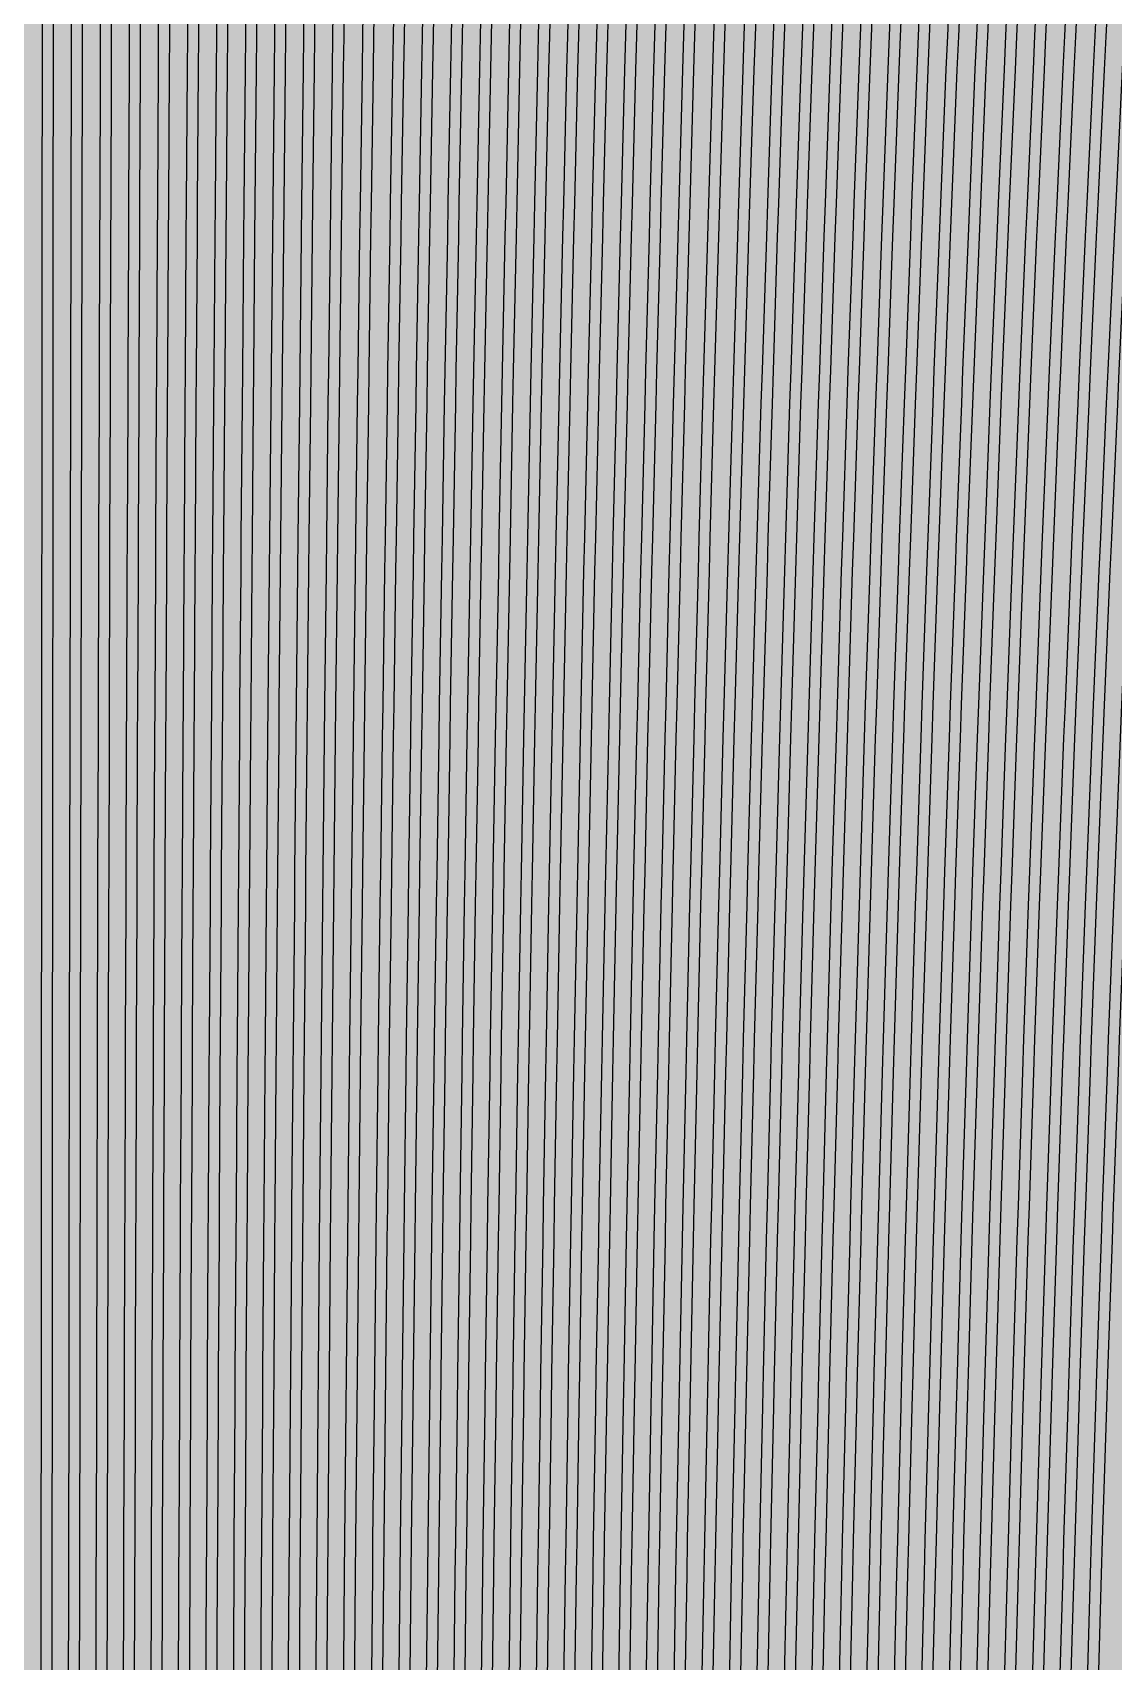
# Model space of a CAD drawing. Header units: metres. Extents: x -7220 to 10980, y -29667 to 1833.
# Drawn here: x 1880.4 to 2082.4, y -17289.4 to -16985 of the extents above; entities that cross this region are included whole.
import ezdxf

# ---------------------------------------------------------------- set-up
doc = ezdxf.new("R2010")
doc.units = ezdxf.units.M
doc.layers.add('Metal1', color=4, linetype='CONTINUOUS')
doc.layers.add('Polyimide', color=7, linetype='CONTINUOUS')

msp = doc.modelspace()

# ---------------------------------------------------------------- hatches: boundary and pattern name
at = {"layer": 'Polyimide'}
msp.add_hatch(color=7, dxfattribs=at).paths.add_polyline_path([(4099.45, -13861.55), (4142.64, -14152.77), (4214.18, -14438.35), (4313.36, -14715.55), (4439.24, -14981.69), (4590.59, -15234.21), (4765.97, -15470.68), (4963.68, -15688.82), (5181.82, -15886.53), (5418.29, -16061.91), (5670.81, -16213.26), (5936.95, -16339.14), (6214.15, -16438.32), (6499.73, -16509.85), (6790.95, -16553.05), (7085, -16567.5), (9980.38, -16567.5), (10058.79, -16571.35), (10136.45, -16582.87), (10212.6, -16601.95), (10286.52, -16628.4), (10357.49, -16661.96), (10424.83, -16702.32), (10487.89, -16749.09), (10546.06, -16801.81), (10598.78, -16859.98), (10645.55, -16923.04), (10685.91, -16990.38), (10719.48, -17061.35), (10745.93, -17135.27), (10765, -17211.43), (10776.52, -17289.08), (10780.38, -17367.5), (10780.38, -21957.3), (10741.61, -22012.91), (10705.97, -22070.59), (10673.58, -22130.14), (10644.53, -22191.39), (10618.92, -22254.16), (10596.82, -22318.25), (10578.3, -22383.46), (10563.41, -22449.6), (10552.21, -22516.46), (10544.72, -22583.84), (10540.97, -22651.53), (10540.97, -22719.32), (10544.72, -22787.01), (10552.21, -22854.38), (10563.41, -22921.24), (10578.3, -22987.38), (10596.82, -23052.6), (10618.92, -23116.68), (10644.53, -23179.45), (10673.58, -23240.71), (10705.97, -23300.26), (10741.61, -23357.93), (10780.38, -23413.54), (10780.38, -28667.5), (10776.52, -28745.91), (10765, -28823.57), (10745.93, -28899.73), (10719.48, -28973.65), (10685.91, -29044.62), (10645.55, -29111.96), (10598.78, -29175.01), (10546.06, -29233.19), (10487.89, -29285.91), (10424.83, -29332.68), (10357.49, -29373.04), (10286.52, -29406.6), (10212.6, -29433.05), (10136.45, -29452.13), (10058.79, -29463.65), (9980.38, -29467.5), (-6219.63, -29467.5), (-6298.04, -29463.65), (-6375.7, -29452.13), (-6451.85, -29433.05), (-6525.77, -29406.6), (-6596.74, -29373.04), (-6664.08, -29332.68), (-6727.14, -29285.91), (-6785.31, -29233.19), (-6838.03, -29175.01), (-6884.8, -29111.96), (-6925.16, -29044.62), (-6958.73, -28973.65), (-6985.18, -28899.73), (-7004.25, -28823.57), (-7015.77, -28745.91), (-7019.63, -28667.5), (-7019.63, -23426.32), (-6979.36, -23370.07), (-6942.33, -23311.63), (-6908.66, -23251.2), (-6878.45, -23188.96), (-6851.81, -23125.12), (-6828.81, -23059.88), (-6809.53, -22993.44), (-6794.04, -22926.02), (-6782.37, -22857.83), (-6774.57, -22789.09), (-6770.67, -22720.02), (-6770.67, -22650.84), (-6774.57, -22581.77), (-6782.37, -22513.03), (-6794.04, -22444.84), (-6809.53, -22377.42), (-6828.81, -22310.98), (-6851.81, -22245.74), (-6878.45, -22181.89), (-6908.66, -22119.66), (-6942.33, -22059.22), (-6979.36, -22000.79), (-7019.63, -21944.54), (-7019.63, -17367.5), (-7015.77, -17289.08), (-7004.25, -17211.43), (-6985.18, -17135.27), (-6958.73, -17061.35), (-6925.16, -16990.38), (-6884.8, -16923.04), (-6838.03, -16859.98), (-6785.31, -16801.81), (-6727.14, -16749.09), (-6664.08, -16702.32), (-6596.74, -16661.96), (-6525.77, -16628.4), (-6451.85, -16601.95), (-6375.7, -16582.87), (-6298.04, -16571.35), (-6219.63, -16567.5), (-3314, -16567.5), (-3019.95, -16553.05), (-2728.73, -16509.85), (-2443.15, -16438.32), (-2165.95, -16339.14), (-1899.81, -16213.26), (-1647.29, -16061.91), (-1410.82, -15886.53), (-1192.68, -15688.82), (-994.97, -15470.68), (-819.59, -15234.21), (-668.24, -14981.69), (-542.36, -14715.55), (-443.18, -14438.35), (-371.64, -14152.77), (-328.45, -13861.55), (-314, -13567.5), (-314, -13373.48), (-317.45, -13328.11), (-327.72, -13283.78), (-344.58, -13241.52), (-367.63, -13202.3), (-396.35, -13167.01), (-430.08, -13136.47), (-468.03, -13111.38), (-509.35, -13092.32), (-509.35, -13092.32), (-578.18, -13061.27), (-642.2, -13021.24), (-700.26, -12972.96), (-751.3, -12917.31), (-794.39, -12855.3), (-828.74, -12788.06), (-853.73, -12716.8), (-868.91, -12642.84), (-874, -12567.5), (-868.91, -12492.16), (-853.73, -12418.19), (-828.74, -12346.94), (-794.39, -12279.7), (-751.3, -12217.69), (-700.26, -12162.04), (-642.2, -12113.76), (-578.18, -12073.73), (-509.35, -12042.68), (-509.35, -12042.68), (-468.03, -12023.62), (-430.08, -11998.53), (-396.35, -11967.99), (-367.63, -11932.7), (-344.58, -11893.47), (-327.72, -11851.21), (-317.45, -11806.89), (-314, -11761.52), (-314, -11074.31), (-317.45, -11028.94), (-327.72, -10984.62), (-344.58, -10942.36), (-367.63, -10903.13), (-396.35, -10867.84), (-430.08, -10837.3), (-468.03, -10812.21), (-509.35, -10793.16), (-509.35, -10793.16), (-578.18, -10762.1), (-642.2, -10722.07), (-700.26, -10673.8), (-751.3, -10618.15), (-794.39, -10556.13), (-828.74, -10488.89), (-853.73, -10417.64), (-868.91, -10343.67), (-874, -10268.33), (-868.91, -10192.99), (-853.73, -10119.03), (-828.74, -10047.77), (-794.39, -9980.53), (-751.3, -9918.52), (-700.26, -9862.87), (-642.2, -9814.59), (-578.18, -9774.56), (-509.35, -9743.51), (-509.35, -9743.51), (-468.03, -9724.45), (-430.08, -9699.36), (-396.35, -9668.82), (-367.63, -9633.53), (-344.58, -9594.31), (-327.72, -9552.05), (-317.45, -9507.72), (-314, -9462.35), (-314, -8775.14), (-317.45, -8729.78), (-327.72, -8685.45), (-344.58, -8643.19), (-367.63, -8603.96), (-396.35, -8568.68), (-430.08, -8538.14), (-468.03, -8513.05), (-509.35, -8493.99), (-509.35, -8493.99), (-578.18, -8462.94), (-642.2, -8422.91), (-700.26, -8374.63), (-751.3, -8318.98), (-794.39, -8256.97), (-828.74, -8189.73), (-853.73, -8118.47), (-868.91, -8044.5), (-874, -7969.17), (-868.91, -7893.83), (-853.73, -7819.86), (-828.74, -7748.61), (-794.39, -7681.36), (-751.3, -7619.35), (-700.26, -7563.7), (-642.2, -7515.42), (-578.18, -7475.4), (-509.35, -7444.34), (-509.35, -7444.34), (-468.03, -7425.28), (-430.08, -7400.2), (-396.35, -7369.66), (-367.63, -7334.37), (-344.58, -7295.14), (-327.72, -7252.88), (-317.45, -7208.56), (-314, -7163.19), (-314, -6475.98), (-317.45, -6430.61), (-327.72, -6386.29), (-344.58, -6344.02), (-367.63, -6304.8), (-396.35, -6269.51), (-430.08, -6238.97), (-468.03, -6213.88), (-509.35, -6194.82), (-509.35, -6194.82), (-578.18, -6163.77), (-642.2, -6123.74), (-700.26, -6075.46), (-751.3, -6019.81), (-794.39, -5957.8), (-828.74, -5890.56), (-853.73, -5819.31), (-868.91, -5745.34), (-874, -5670), (-868.91, -5594.66), (-853.73, -5520.69), (-828.74, -5449.44), (-794.39, -5382.2), (-751.3, -5320.19), (-700.26, -5264.54), (-642.2, -5216.26), (-578.18, -5176.23), (-509.35, -5145.18), (-509.35, -5145.18), (-468.03, -5126.12), (-430.08, -5101.03), (-396.35, -5070.49), (-367.63, -5035.2), (-344.58, -4995.98), (-327.72, -4953.71), (-317.45, -4909.39), (-314, -4864.02), (-314, 380), (-314, 1532.5), (-269, 1532.5), (-268.78, 1525.63), (-268.1, 1518.79), (-266.98, 1512.02), (-265.42, 1505.32), (-263.43, 1498.75), (-261.01, 1492.32), (-258.17, 1486.06), (-254.93, 1480), (-251.3, 1474.17), (-247.3, 1468.58), (-242.94, 1463.27), (-238.25, 1458.25), (-233.23, 1453.56), (-227.92, 1449.2), (-222.33, 1445.2), (-216.5, 1441.57), (-210.44, 1438.33), (-204.18, 1435.49), (-197.75, 1433.07), (-191.18, 1431.08), (-184.48, 1429.52), (-177.71, 1428.4), (-170.87, 1427.72), (-164, 1427.5), (-157.13, 1427.72), (-150.29, 1428.4), (-143.52, 1429.52), (-136.82, 1431.08), (-130.25, 1433.07), (-123.82, 1435.49), (-117.56, 1438.33), (-111.5, 1441.57), (-105.67, 1445.2), (-100.08, 1449.2), (-94.77, 1453.56), (-89.75, 1458.25), (-85.06, 1463.27), (-80.7, 1468.58), (-76.7, 1474.17), (-73.07, 1480), (-69.83, 1486.06), (-66.99, 1492.32), (-64.57, 1498.75), (-62.58, 1505.32), (-61.02, 1512.02), (-59.9, 1518.79), (-59.22, 1525.63), (-59, 1532.5), (1786, 1532.5), (3835, 1532.5), (3835.21, 1539.04), (3835.86, 1545.55), (3836.92, 1552.01), (3838.41, 1558.38), (3840.31, 1564.64), (3842.61, 1570.77), (3845.31, 1576.73), (3848.4, 1582.5), (3851.85, 1588.06), (3855.66, 1593.38), (3859.82, 1598.43), (3864.29, 1603.21), (3869.07, 1607.68), (3874.12, 1611.84), (3879.44, 1615.65), (3885, 1619.1), (3890.77, 1622.19), (3896.73, 1624.89), (3902.86, 1627.19), (3909.12, 1629.09), (3915.49, 1630.58), (3921.95, 1631.64), (3928.46, 1632.29), (3935, 1632.5), (3941.54, 1632.29), (3948.05, 1631.64), (3954.51, 1630.58), (3960.88, 1629.09), (3967.14, 1627.19), (3973.27, 1624.89), (3979.23, 1622.19), (3985, 1619.1), (3990.56, 1615.65), (3995.88, 1611.84), (4000.93, 1607.68), (4005.71, 1603.21), (4010.18, 1598.43), (4014.34, 1593.38), (4018.15, 1588.06), (4021.6, 1582.5), (4024.69, 1576.73), (4027.39, 1570.77), (4029.69, 1564.64), (4031.59, 1558.38), (4033.08, 1552.01), (4034.14, 1545.55), (4034.79, 1539.04), (4035, 1532.5), (4085, 1532.5), (4085, 380), (4085, 330), (4085, -4864.02), (4088.45, -4909.39), (4098.72, -4953.71), (4115.58, -4995.98), (4138.63, -5035.2), (4167.35, -5070.49), (4201.08, -5101.03), (4239.03, -5126.12), (4280.35, -5145.18), (4280.35, -5145.18), (4349.18, -5176.23), (4413.2, -5216.26), (4471.26, -5264.54), (4522.3, -5320.19), (4565.39, -5382.2), (4599.74, -5449.44), (4624.73, -5520.69), (4639.91, -5594.66), (4645, -5670), (4639.91, -5745.34), (4624.73, -5819.31), (4599.74, -5890.56), (4565.39, -5957.8), (4522.3, -6019.81), (4471.26, -6075.46), (4413.2, -6123.74), (4349.18, -6163.77), (4280.35, -6194.82), (4239.03, -6213.88), (4201.08, -6238.97), (4167.35, -6269.51), (4138.63, -6304.8), (4115.58, -6344.02), (4098.72, -6386.29), (4088.45, -6430.61), (4085, -6475.98), (4085, -13567.5), (4099.45, -13861.55)])

# ---------------------------------------------------------------- linework, layer by layer
at = {"layer": 'Metal1'}
for points in [[(1881.98, -17298.05), (1882, -17273.06), (1882, -17266.81), (1882.02, -17241.82), (1882.02, -17235.57), (1882.04, -17210.58), (1882.04, -17204.33), (1882.06, -17179.34), (1882.06, -17173.09), (1882.08, -17148.09), (1882.09, -17141.85), (1882.1, -17116.85), (1882.11, -17110.6), (1882.13, -17085.61), (1882.14, -17079.36), (1882.16, -17054.37), (1882.16, -17048.12), (1882.19, -17023.13), (1882.19, -17016.88), (1882.22, -16991.89), (1882.22, -16985.64), (1882.25, -16960.65)], [(1884.25, -16960.65), (1884.22, -16985.64), (1884.22, -16991.89), (1884.19, -17016.88), (1884.19, -17023.13), (1884.16, -17048.12), (1884.16, -17054.37), (1884.14, -17079.37), (1884.13, -17085.61), (1884.11, -17110.61), (1884.1, -17116.85), (1884.09, -17141.85), (1884.08, -17148.1), (1884.06, -17173.09), (1884.06, -17179.34), (1884.04, -17204.33), (1884.04, -17210.58), (1884.02, -17235.57), (1884.02, -17241.82), (1884, -17266.81), (1884, -17273.06), (1883.98, -17298.05)], [(1887.11, -17298.05), (1887.15, -17273.06), (1887.15, -17266.81), (1887.19, -17241.82), (1887.2, -17235.57), (1887.23, -17210.58), (1887.24, -17204.33), (1887.28, -17179.33), (1887.29, -17173.09), (1887.33, -17148.09), (1887.34, -17141.84), (1887.39, -17116.85), (1887.4, -17110.6), (1887.45, -17085.61), (1887.46, -17079.36), (1887.51, -17054.37), (1887.52, -17048.12), (1887.57, -17023.13), (1887.59, -17016.88), (1887.64, -16991.89), (1887.65, -16985.64), (1887.71, -16960.65)], [(1889.71, -16960.65), (1889.65, -16985.64), (1889.64, -16991.89), (1889.59, -17016.89), (1889.57, -17023.13), (1889.52, -17048.13), (1889.51, -17054.37), (1889.46, -17079.37), (1889.45, -17085.61), (1889.4, -17110.61), (1889.39, -17116.86), (1889.34, -17141.85), (1889.33, -17148.1), (1889.29, -17173.09), (1889.28, -17179.34), (1889.24, -17204.33), (1889.23, -17210.58), (1889.2, -17235.57), (1889.19, -17241.82), (1889.15, -17266.81), (1889.15, -17273.06), (1889.11, -17298.05)], [(1892.25, -17298.05), (1892.29, -17273.06), (1892.31, -17266.81), (1892.36, -17241.82), (1892.37, -17235.57), (1892.43, -17210.57), (1892.45, -17204.33), (1892.51, -17179.33), (1892.52, -17173.08), (1892.59, -17148.09), (1892.6, -17141.84), (1892.67, -17116.85), (1892.69, -17110.6), (1892.76, -17085.61), (1892.78, -17079.36), (1892.86, -17054.37), (1892.88, -17048.12), (1892.96, -17023.13), (1892.98, -17016.88), (1893.06, -16991.89), (1893.08, -16985.64), (1893.17, -16960.65)], [(1895.17, -16960.65), (1895.08, -16985.65), (1895.06, -16991.89), (1894.98, -17016.89), (1894.96, -17023.13), (1894.88, -17048.13), (1894.86, -17054.38), (1894.78, -17079.37), (1894.76, -17085.62), (1894.69, -17110.61), (1894.67, -17116.86), (1894.6, -17141.85), (1894.59, -17148.1), (1894.52, -17173.09), (1894.51, -17179.34), (1894.45, -17204.33), (1894.43, -17210.58), (1894.37, -17235.57), (1894.36, -17241.82), (1894.31, -17266.81), (1894.29, -17273.06), (1894.25, -17298.05)], [(1897.38, -17298.05), (1897.44, -17273.06), (1897.46, -17266.81), (1897.53, -17241.81), (1897.55, -17235.57), (1897.63, -17210.57), (1897.65, -17204.33), (1897.73, -17179.33), (1897.75, -17173.08), (1897.84, -17148.09), (1897.86, -17141.84), (1897.95, -17116.85), (1897.98, -17110.6), (1898.08, -17085.61), (1898.1, -17079.36), (1898.21, -17054.37), (1898.23, -17048.12), (1898.34, -17023.13), (1898.37, -17016.88), (1898.48, -16991.89), (1898.51, -16985.64), (1898.63, -16960.64)], [(1900.63, -16960.65), (1900.51, -16985.65), (1900.48, -16991.89), (1900.37, -17016.89), (1900.34, -17023.14), (1900.23, -17048.13), (1900.21, -17054.38), (1900.1, -17079.37), (1900.08, -17085.62), (1899.98, -17110.61), (1899.95, -17116.86), (1899.86, -17141.85), (1899.84, -17148.1), (1899.75, -17173.09), (1899.73, -17179.34), (1899.65, -17204.33), (1899.63, -17210.58), (1899.55, -17235.57), (1899.53, -17241.82), (1899.46, -17266.81), (1899.44, -17273.06), (1899.38, -17298.05)], [(1902.51, -17298.05), (1902.59, -17273.06), (1902.62, -17266.81), (1902.71, -17241.81), (1902.73, -17235.57), (1902.83, -17210.57), (1902.85, -17204.32), (1902.95, -17179.33), (1902.98, -17173.08), (1903.09, -17148.09), (1903.12, -17141.84), (1903.24, -17116.85), (1903.27, -17110.6), (1903.39, -17085.61), (1903.42, -17079.36), (1903.55, -17054.37), (1903.59, -17048.12), (1903.73, -17023.13), (1903.76, -17016.88), (1903.91, -16991.88), (1903.94, -16985.64), (1904.1, -16960.64)], [(1906.1, -16960.66), (1905.94, -16985.65), (1905.91, -16991.9), (1905.76, -17016.89), (1905.73, -17023.14), (1905.59, -17048.13), (1905.55, -17054.38), (1905.42, -17079.37), (1905.39, -17085.62), (1905.27, -17110.61), (1905.24, -17116.86), (1905.12, -17141.85), (1905.09, -17148.1), (1904.98, -17173.09), (1904.95, -17179.34), (1904.85, -17204.33), (1904.83, -17210.58), (1904.73, -17235.57), (1904.71, -17241.82), (1904.62, -17266.81), (1904.59, -17273.06), (1904.51, -17298.05)], [(1907.64, -17298.05), (1907.74, -17273.05), (1907.77, -17266.81), (1907.88, -17241.81), (1907.91, -17235.56), (1908.02, -17210.57), (1908.05, -17204.32), (1908.18, -17179.33), (1908.21, -17173.08), (1908.34, -17148.09), (1908.38, -17141.84), (1908.52, -17116.85), (1908.56, -17110.6), (1908.71, -17085.61), (1908.75, -17079.36), (1908.9, -17054.37), (1908.94, -17048.12), (1909.11, -17023.12), (1909.15, -17016.88), (1909.33, -16991.88), (1909.37, -16985.63), (1909.56, -16960.64)], [(1911.56, -16960.66), (1911.37, -16985.65), (1911.33, -16991.9), (1911.15, -17016.89), (1911.11, -17023.14), (1910.94, -17048.13), (1910.9, -17054.38), (1910.75, -17079.37), (1910.71, -17085.62), (1910.56, -17110.61), (1910.52, -17116.86), (1910.38, -17141.85), (1910.34, -17148.1), (1910.21, -17173.09), (1910.18, -17179.34), (1910.05, -17204.33), (1910.02, -17210.58), (1909.91, -17235.57), (1909.88, -17241.82), (1909.77, -17266.81), (1909.74, -17273.06), (1909.64, -17298.06)], [(1912.77, -17298.05), (1912.89, -17273.05), (1912.92, -17266.81), (1913.05, -17241.81), (1913.08, -17235.56), (1913.22, -17210.57), (1913.26, -17204.32), (1913.4, -17179.33), (1913.44, -17173.08), (1913.6, -17148.09), (1913.64, -17141.84), (1913.8, -17116.85), (1913.85, -17110.6), (1914.02, -17085.61), (1914.07, -17079.36), (1914.25, -17054.36), (1914.3, -17048.12), (1914.5, -17023.12), (1914.55, -17016.87), (1914.75, -16991.88), (1914.8, -16985.63), (1915.02, -16960.64)], [(1917.02, -16960.66), (1916.8, -16985.65), (1916.75, -16991.9), (1916.55, -17016.89), (1916.5, -17023.14), (1916.3, -17048.13), (1916.25, -17054.38), (1916.07, -17079.37), (1916.02, -17085.62), (1915.85, -17110.61), (1915.8, -17116.86), (1915.64, -17141.85), (1915.6, -17148.1), (1915.44, -17173.09), (1915.4, -17179.34), (1915.26, -17204.33), (1915.22, -17210.58), (1915.08, -17235.57), (1915.05, -17241.82), (1914.92, -17266.82), (1914.89, -17273.06), (1914.77, -17298.06)], [(1917.91, -17298.05), (1918.04, -17273.05), (1918.08, -17266.8), (1918.22, -17241.81), (1918.26, -17235.56), (1918.42, -17210.57), (1918.46, -17204.32), (1918.63, -17179.33), (1918.67, -17173.08), (1918.85, -17148.09), (1918.9, -17141.84), (1919.09, -17116.85), (1919.14, -17110.6), (1919.34, -17085.6), (1919.39, -17079.36), (1919.6, -17054.36), (1919.66, -17048.12), (1919.88, -17023.12), (1919.94, -17016.87), (1920.17, -16991.88), (1920.23, -16985.63), (1920.48, -16960.64)], [(1922.48, -16960.66), (1922.23, -16985.65), (1922.17, -16991.9), (1921.94, -17016.89), (1921.88, -17023.14), (1921.66, -17048.13), (1921.6, -17054.38), (1921.39, -17079.37), (1921.34, -17085.62), (1921.14, -17110.61), (1921.09, -17116.86), (1920.9, -17141.85), (1920.85, -17148.1), (1920.67, -17173.09), (1920.63, -17179.34), (1920.46, -17204.34), (1920.42, -17210.58), (1920.26, -17235.58), (1920.22, -17241.82), (1920.08, -17266.82), (1920.04, -17273.06), (1919.91, -17298.06)], [(1923.04, -17298.05), (1923.19, -17273.05), (1923.23, -17266.8), (1923.4, -17241.81), (1923.44, -17235.56), (1923.62, -17210.57), (1923.66, -17204.32), (1923.85, -17179.33), (1923.9, -17173.08), (1924.1, -17148.09), (1924.15, -17141.84), (1924.37, -17116.85), (1924.42, -17110.6), (1924.65, -17085.6), (1924.71, -17079.36), (1924.95, -17054.36), (1925.01, -17048.11), (1925.27, -17023.12), (1925.33, -17016.87), (1925.6, -16991.88), (1925.66, -16985.63), (1925.94, -16960.64)], [(1927.94, -16960.66), (1927.66, -16985.65), (1927.6, -16991.9), (1927.33, -17016.89), (1927.27, -17023.14), (1927.01, -17048.13), (1926.95, -17054.38), (1926.71, -17079.37), (1926.65, -17085.62), (1926.42, -17110.61), (1926.37, -17116.86), (1926.15, -17141.86), (1926.1, -17148.1), (1925.9, -17173.1), (1925.85, -17179.34), (1925.66, -17204.34), (1925.62, -17210.58), (1925.44, -17235.58), (1925.4, -17241.82), (1925.23, -17266.82), (1925.19, -17273.06), (1925.04, -17298.06)], [(1928.17, -17298.04), (1928.34, -17273.05), (1928.38, -17266.8), (1928.57, -17241.81), (1928.62, -17235.56), (1928.81, -17210.57), (1928.86, -17204.32), (1929.08, -17179.33), (1929.13, -17173.08), (1929.36, -17148.09), (1929.41, -17141.84), (1929.65, -17116.84), (1929.71, -17110.6), (1929.97, -17085.6), (1930.03, -17079.35), (1930.3, -17054.36), (1930.37, -17048.11), (1930.65, -17023.12), (1930.72, -17016.87), (1931.02, -16991.88), (1931.09, -16985.63), (1931.4, -16960.64)], [(1933.4, -16960.66), (1933.09, -16985.65), (1933.02, -16991.9), (1932.72, -17016.89), (1932.65, -17023.14), (1932.37, -17048.14), (1932.3, -17054.38), (1932.03, -17079.38), (1931.97, -17085.62), (1931.71, -17110.62), (1931.65, -17116.86), (1931.41, -17141.86), (1931.36, -17148.1), (1931.13, -17173.1), (1931.08, -17179.34), (1930.86, -17204.34), (1930.81, -17210.58), (1930.62, -17235.58), (1930.57, -17241.83), (1930.38, -17266.82), (1930.34, -17273.07), (1930.17, -17298.06)], [(1933.3, -17298.04), (1933.49, -17273.05), (1933.54, -17266.8), (1933.74, -17241.81), (1933.79, -17235.56), (1934.01, -17210.57), (1934.07, -17204.32), (1934.3, -17179.33), (1934.36, -17173.08), (1934.61, -17148.08), (1934.67, -17141.84), (1934.94, -17116.84), (1935, -17110.59), (1935.28, -17085.6), (1935.35, -17079.35), (1935.65, -17054.36), (1935.72, -17048.11), (1936.03, -17023.12), (1936.11, -17016.87), (1936.44, -16991.88), (1936.52, -16985.63), (1936.87, -16960.64)], [(1938.87, -16960.66), (1938.52, -16985.66), (1938.44, -16991.9), (1938.11, -17016.9), (1938.03, -17023.14), (1937.72, -17048.14), (1937.65, -17054.38), (1937.35, -17079.38), (1937.28, -17085.62), (1937, -17110.62), (1936.94, -17116.86), (1936.67, -17141.86), (1936.61, -17148.1), (1936.36, -17173.1), (1936.3, -17179.35), (1936.07, -17204.34), (1936.01, -17210.59), (1935.79, -17235.58), (1935.74, -17241.83), (1935.54, -17266.82), (1935.49, -17273.07), (1935.3, -17298.06)], [(1938.48, -17298.04), (1938.69, -17273.05), (1938.75, -17266.8), (1938.98, -17241.81), (1939.04, -17235.56), (1939.28, -17210.57), (1939.35, -17204.32), (1939.61, -17179.33), (1939.68, -17173.08), (1939.96, -17148.08), (1940.03, -17141.83), (1940.33, -17116.84), (1940.4, -17110.59), (1940.72, -17085.6), (1940.8, -17079.35), (1941.13, -17054.36), (1941.21, -17048.11), (1941.56, -17023.12), (1941.65, -17016.87), (1942.02, -16991.88), (1942.12, -16985.63), (1942.5, -16960.63)], [(1944.5, -16960.67), (1944.12, -16985.66), (1944.02, -16991.91), (1943.65, -17016.9), (1943.56, -17023.15), (1943.21, -17048.14), (1943.13, -17054.39), (1942.8, -17079.38), (1942.72, -17085.63), (1942.4, -17110.62), (1942.32, -17116.87), (1942.03, -17141.86), (1941.96, -17148.11), (1941.68, -17173.1), (1941.61, -17179.35), (1941.35, -17204.34), (1941.28, -17210.59), (1941.04, -17235.58), (1940.98, -17241.83), (1940.75, -17266.82), (1940.69, -17273.07), (1940.48, -17298.06)], [(1943.7, -17298.04), (1943.94, -17273.05), (1944, -17266.8), (1944.26, -17241.81), (1944.33, -17235.56), (1944.6, -17210.57), (1944.68, -17204.32), (1944.97, -17179.32), (1945.05, -17173.08), (1945.37, -17148.08), (1945.45, -17141.83), (1945.79, -17116.84), (1945.87, -17110.59), (1946.23, -17085.6), (1946.32, -17079.35), (1946.7, -17054.36), (1946.79, -17048.11), (1947.19, -17023.12), (1947.29, -17016.87), (1947.71, -16991.87), (1947.81, -16985.62), (1948.25, -16960.63)], [(1950.25, -16960.67), (1949.81, -16985.66), (1949.71, -16991.91), (1949.29, -17016.9), (1949.19, -17023.15), (1948.79, -17048.14), (1948.7, -17054.39), (1948.32, -17079.38), (1948.23, -17085.63), (1947.87, -17110.62), (1947.78, -17116.87), (1947.45, -17141.86), (1947.37, -17148.11), (1947.05, -17173.1), (1946.97, -17179.35), (1946.68, -17204.34), (1946.6, -17210.59), (1946.33, -17235.58), (1946.26, -17241.83), (1946, -17266.82), (1945.94, -17273.07), (1945.7, -17298.06)], [(1948.83, -17298.04), (1949.09, -17273.05), (1949.15, -17266.8), (1949.43, -17241.81), (1949.5, -17235.56), (1949.8, -17210.56), (1949.88, -17204.32), (1950.2, -17179.32), (1950.28, -17173.07), (1950.62, -17148.08), (1950.71, -17141.83), (1951.07, -17116.84), (1951.16, -17110.59), (1951.54, -17085.6), (1951.64, -17079.35), (1952.04, -17054.36), (1952.15, -17048.11), (1952.57, -17023.11), (1952.68, -17016.87), (1953.13, -16991.87), (1953.24, -16985.62), (1953.71, -16960.63)], [(1955.71, -16960.67), (1955.24, -16985.66), (1955.13, -16991.91), (1954.68, -17016.9), (1954.57, -17023.15), (1954.15, -17048.14), (1954.04, -17054.39), (1953.64, -17079.38), (1953.54, -17085.63), (1953.16, -17110.62), (1953.07, -17116.87), (1952.71, -17141.86), (1952.62, -17148.11), (1952.28, -17173.1), (1952.2, -17179.35), (1951.88, -17204.34), (1951.8, -17210.59), (1951.5, -17235.58), (1951.43, -17241.83), (1951.15, -17266.82), (1951.09, -17273.07), (1950.83, -17298.06)], [(1953.96, -17298.04), (1954.24, -17273.05), (1954.31, -17266.8), (1954.6, -17241.81), (1954.68, -17235.56), (1955, -17210.56), (1955.08, -17204.32), (1955.42, -17179.32), (1955.51, -17173.07), (1955.87, -17148.08), (1955.97, -17141.83), (1956.35, -17116.84), (1956.45, -17110.59), (1956.86, -17085.6), (1956.96, -17079.35), (1957.39, -17054.35), (1957.5, -17048.11), (1957.96, -17023.11), (1958.07, -17016.86), (1958.55, -16991.87), (1958.67, -16985.62), (1959.17, -16960.63)], [(1961.17, -16960.67), (1960.67, -16985.66), (1960.55, -16991.91), (1960.07, -17016.9), (1959.96, -17023.15), (1959.5, -17048.14), (1959.39, -17054.39), (1958.96, -17079.38), (1958.86, -17085.63), (1958.45, -17110.62), (1958.35, -17116.87), (1957.97, -17141.86), (1957.87, -17148.11), (1957.51, -17173.1), (1957.42, -17179.35), (1957.08, -17204.34), (1957, -17210.59), (1956.68, -17235.58), (1956.6, -17241.83), (1956.31, -17266.82), (1956.24, -17273.07), (1955.96, -17298.06)], [(1959.09, -17298.04), (1959.38, -17273.05), (1959.46, -17266.8), (1959.78, -17241.8), (1959.86, -17235.56), (1960.2, -17210.56), (1960.28, -17204.31), (1960.65, -17179.32), (1960.74, -17173.07), (1961.13, -17148.08), (1961.22, -17141.83), (1961.63, -17116.84), (1961.74, -17110.59), (1962.17, -17085.6), (1962.28, -17079.35), (1962.74, -17054.35), (1962.86, -17048.1), (1963.34, -17023.11), (1963.47, -17016.86), (1963.97, -16991.87), (1964.1, -16985.62), (1964.64, -16960.63)], [(1966.64, -16960.67), (1966.1, -16985.66), (1965.97, -16991.91), (1965.47, -17016.9), (1965.34, -17023.15), (1964.86, -17048.14), (1964.74, -17054.39), (1964.28, -17079.38), (1964.17, -17085.63), (1963.74, -17110.62), (1963.63, -17116.87), (1963.22, -17141.86), (1963.12, -17148.11), (1962.74, -17173.1), (1962.65, -17179.35), (1962.28, -17204.34), (1962.2, -17210.59), (1961.86, -17235.58), (1961.78, -17241.83), (1961.46, -17266.82), (1961.38, -17273.07), (1961.09, -17298.06)], [(1964.22, -17298.04), (1964.53, -17273.05), (1964.61, -17266.8), (1964.95, -17241.8), (1965.03, -17235.56), (1965.39, -17210.56), (1965.49, -17204.31), (1965.87, -17179.32), (1965.97, -17173.07), (1966.38, -17148.08), (1966.48, -17141.83), (1966.92, -17116.84), (1967.03, -17110.59), (1967.49, -17085.59), (1967.61, -17079.35), (1968.09, -17054.35), (1968.22, -17048.1), (1968.73, -17023.11), (1968.86, -17016.86), (1969.4, -16991.87), (1969.53, -16985.62), (1970.1, -16960.63)], [(1972.1, -16960.67), (1971.53, -16985.66), (1971.4, -16991.91), (1970.86, -17016.9), (1970.73, -17023.15), (1970.22, -17048.14), (1970.09, -17054.39), (1969.61, -17079.38), (1969.49, -17085.63), (1969.03, -17110.62), (1968.92, -17116.87), (1968.48, -17141.86), (1968.38, -17148.11), (1967.97, -17173.1), (1967.87, -17179.35), (1967.49, -17204.34), (1967.39, -17210.59), (1967.03, -17235.58), (1966.95, -17241.83), (1966.61, -17266.82), (1966.53, -17273.07), (1966.22, -17298.06)], [(1969.36, -17298.04), (1969.68, -17273.05), (1969.77, -17266.8), (1970.12, -17241.8), (1970.21, -17235.55), (1970.59, -17210.56), (1970.69, -17204.31), (1971.09, -17179.32), (1971.2, -17173.07), (1971.63, -17148.08), (1971.74, -17141.83), (1972.2, -17116.84), (1972.32, -17110.59), (1972.8, -17085.59), (1972.93, -17079.34), (1973.44, -17054.35), (1973.57, -17048.1), (1974.11, -17023.11), (1974.25, -17016.86), (1974.82, -16991.87), (1974.96, -16985.62), (1975.56, -16960.63)], [(1977.56, -16960.67), (1976.96, -16985.67), (1976.82, -16991.91), (1976.25, -17016.91), (1976.11, -17023.15), (1975.57, -17048.15), (1975.44, -17054.39), (1974.93, -17079.39), (1974.8, -17085.63), (1974.32, -17110.62), (1974.2, -17116.87), (1973.74, -17141.86), (1973.63, -17148.11), (1973.2, -17173.1), (1973.09, -17179.35), (1972.69, -17204.34), (1972.59, -17210.59), (1972.21, -17235.58), (1972.12, -17241.83), (1971.77, -17266.82), (1971.68, -17273.07), (1971.36, -17298.06)], [(1974.49, -17298.04), (1974.83, -17273.04), (1974.92, -17266.8), (1975.29, -17241.8), (1975.39, -17235.55), (1975.79, -17210.56), (1975.89, -17204.31), (1976.32, -17179.32), (1976.43, -17173.07), (1976.88, -17148.08), (1977, -17141.83), (1977.48, -17116.83), (1977.61, -17110.59), (1978.12, -17085.59), (1978.25, -17079.34), (1978.79, -17054.35), (1978.93, -17048.1), (1979.5, -17023.11), (1979.64, -17016.86), (1980.24, -16991.87), (1980.39, -16985.62), (1981.02, -16960.62)], [(1983.02, -16960.68), (1982.39, -16985.67), (1982.24, -16991.91), (1981.64, -17016.91), (1981.5, -17023.15), (1980.93, -17048.15), (1980.79, -17054.39), (1980.25, -17079.39), (1980.12, -17085.63), (1979.61, -17110.63), (1979.48, -17116.87), (1979, -17141.87), (1978.88, -17148.11), (1978.43, -17173.11), (1978.32, -17179.35), (1977.89, -17204.35), (1977.79, -17210.59), (1977.39, -17235.59), (1977.29, -17241.83), (1976.92, -17266.82), (1976.83, -17273.07), (1976.49, -17298.06)], [(1979.62, -17298.04), (1979.98, -17273.04), (1980.08, -17266.79), (1980.47, -17241.8), (1980.57, -17235.55), (1980.99, -17210.56), (1981.09, -17204.31), (1981.54, -17179.32), (1981.66, -17173.07), (1982.14, -17148.08), (1982.26, -17141.83), (1982.77, -17116.83), (1982.9, -17110.58), (1983.43, -17085.59), (1983.57, -17079.34), (1984.14, -17054.35), (1984.28, -17048.1), (1984.88, -17023.11), (1985.04, -17016.86), (1985.66, -16991.87), (1985.82, -16985.62), (1986.48, -16960.62)], [(1988.48, -16960.68), (1987.82, -16985.67), (1987.66, -16991.92), (1987.03, -17016.91), (1986.88, -17023.16), (1986.28, -17048.15), (1986.14, -17054.4), (1985.57, -17079.39), (1985.43, -17085.64), (1984.9, -17110.63), (1984.77, -17116.87), (1984.26, -17141.87), (1984.14, -17148.11), (1983.66, -17173.11), (1983.54, -17179.35), (1983.09, -17204.35), (1982.99, -17210.59), (1982.57, -17235.59), (1982.47, -17241.83), (1982.08, -17266.83), (1981.98, -17273.07), (1981.62, -17298.07)], [(1984.75, -17298.04), (1985.13, -17273.04), (1985.23, -17266.79), (1985.64, -17241.8), (1985.74, -17235.55), (1986.18, -17210.56), (1986.3, -17204.31), (1986.77, -17179.32), (1986.89, -17173.07), (1987.39, -17148.07), (1987.52, -17141.83), (1988.05, -17116.83), (1988.19, -17110.58), (1988.75, -17085.59), (1988.89, -17079.34), (1989.49, -17054.35), (1989.64, -17048.1), (1990.27, -17023.11), (1990.43, -17016.86), (1991.09, -16991.86), (1991.25, -16985.61), (1991.94, -16960.62)], [(1993.94, -16960.68), (1993.25, -16985.67), (1993.08, -16991.92), (1992.43, -17016.91), (1992.27, -17023.16), (1991.64, -17048.15), (1991.49, -17054.4), (1990.89, -17079.39), (1990.75, -17085.64), (1990.19, -17110.63), (1990.05, -17116.88), (1989.52, -17141.87), (1989.39, -17148.12), (1988.89, -17173.11), (1988.77, -17179.36), (1988.3, -17204.35), (1988.18, -17210.59), (1987.74, -17235.59), (1987.64, -17241.83), (1987.23, -17266.83), (1987.13, -17273.07), (1986.75, -17298.07)], [(1989.88, -17298.04), (1990.28, -17273.04), (1990.38, -17266.79), (1990.81, -17241.8), (1990.92, -17235.55), (1991.38, -17210.56), (1991.5, -17204.31), (1991.99, -17179.32), (1992.12, -17173.07), (1992.64, -17148.07), (1992.78, -17141.82), (1993.33, -17116.83), (1993.48, -17110.58), (1994.06, -17085.59), (1994.22, -17079.34), (1994.84, -17054.35), (1995, -17048.1), (1995.65, -17023.11), (1995.82, -17016.86), (1996.51, -16991.86), (1996.68, -16985.61), (1997.41, -16960.62)], [(1999.41, -16960.68), (1998.68, -16985.67), (1998.51, -16991.92), (1997.82, -17016.91), (1997.65, -17023.16), (1997, -17048.15), (1996.84, -17054.4), (1996.22, -17079.39), (1996.06, -17085.64), (1995.48, -17110.63), (1995.33, -17116.88), (1994.78, -17141.87), (1994.64, -17148.12), (1994.12, -17173.11), (1993.99, -17179.36), (1993.5, -17204.35), (1993.38, -17210.6), (1992.92, -17235.59), (1992.81, -17241.84), (1992.38, -17266.83), (1992.28, -17273.07), (1991.88, -17298.07)], [(1995.02, -17298.03), (1995.43, -17273.04), (1995.54, -17266.79), (1995.98, -17241.8), (1996.1, -17235.55), (1996.58, -17210.56), (1996.7, -17204.31), (1997.22, -17179.32), (1997.35, -17173.07), (1997.89, -17148.07), (1998.04, -17141.82), (1998.62, -17116.83), (1998.77, -17110.58), (1999.38, -17085.59), (1999.54, -17079.34), (2000.19, -17054.35), (2000.35, -17048.1), (2001.04, -17023.1), (2001.21, -17016.85), (2001.93, -16991.86), (2002.11, -16985.61), (2002.87, -16960.62)], [(2004.87, -16960.68), (2004.11, -16985.67), (2003.93, -16991.92), (2003.21, -17016.91), (2003.04, -17023.16), (2002.35, -17048.15), (2002.19, -17054.4), (2001.54, -17079.39), (2001.38, -17085.64), (2000.76, -17110.63), (2000.62, -17116.88), (2000.04, -17141.87), (1999.89, -17148.12), (1999.35, -17173.11), (1999.22, -17179.36), (1998.7, -17204.35), (1998.58, -17210.6), (1998.1, -17235.59), (1997.98, -17241.84), (1997.54, -17266.83), (1997.43, -17273.08), (1997.02, -17298.07)], [(2000.2, -17298.03), (2000.63, -17273.04), (2000.75, -17266.79), (2001.22, -17241.8), (2001.34, -17235.55), (2001.85, -17210.56), (2001.98, -17204.31), (2002.52, -17179.31), (2002.66, -17173.06), (2003.24, -17148.07), (2003.39, -17141.82), (2004.01, -17116.83), (2004.16, -17110.58), (2004.81, -17085.59), (2004.98, -17079.34), (2005.67, -17054.34), (2005.84, -17048.1), (2006.57, -17023.1), (2006.75, -17016.85), (2007.51, -16991.86), (2007.71, -16985.61), (2008.5, -16960.62)], [(2010.5, -16960.68), (2009.7, -16985.67), (2009.51, -16991.92), (2008.75, -17016.91), (2008.56, -17023.16), (2007.84, -17048.15), (2007.67, -17054.4), (2006.98, -17079.39), (2006.81, -17085.64), (2006.16, -17110.63), (2006, -17116.88), (2005.39, -17141.87), (2005.24, -17148.12), (2004.66, -17173.11), (2004.52, -17179.36), (2003.98, -17204.35), (2003.85, -17210.6), (2003.34, -17235.59), (2003.22, -17241.84), (2002.75, -17266.83), (2002.63, -17273.08), (2002.2, -17298.07)], [(2005.41, -17298.03), (2005.88, -17273.04), (2006, -17266.79), (2006.5, -17241.8), (2006.63, -17235.55), (2007.17, -17210.56), (2007.31, -17204.31), (2007.89, -17179.31), (2008.04, -17173.06), (2008.65, -17148.07), (2008.81, -17141.82), (2009.47, -17116.83), (2009.63, -17110.58), (2010.33, -17085.59), (2010.5, -17079.34), (2011.23, -17054.34), (2011.42, -17048.09), (2012.19, -17023.1), (2012.39, -17016.85), (2013.2, -16991.86), (2013.4, -16985.61), (2014.25, -16960.62)], [(2016.25, -16960.68), (2015.4, -16985.68), (2015.2, -16991.92), (2014.39, -17016.91), (2014.19, -17023.16), (2013.42, -17048.15), (2013.23, -17054.4), (2012.5, -17079.39), (2012.32, -17085.64), (2011.63, -17110.63), (2011.46, -17116.88), (2010.81, -17141.87), (2010.65, -17148.12), (2010.04, -17173.11), (2009.89, -17179.36), (2009.31, -17204.35), (2009.17, -17210.6), (2008.63, -17235.59), (2008.5, -17241.84), (2008, -17266.83), (2007.88, -17273.08), (2007.41, -17298.07)], [(2010.54, -17298.03), (2011.03, -17273.04), (2011.15, -17266.79), (2011.67, -17241.8), (2011.81, -17235.55), (2012.37, -17210.55), (2012.51, -17204.3), (2013.11, -17179.31), (2013.27, -17173.06), (2013.91, -17148.07), (2014.07, -17141.82), (2014.75, -17116.83), (2014.92, -17110.58), (2015.64, -17085.58), (2015.82, -17079.33), (2016.58, -17054.34), (2016.78, -17048.09), (2017.58, -17023.1), (2017.78, -17016.85), (2018.62, -16991.86), (2018.83, -16985.61), (2019.71, -16960.61)], [(2021.71, -16960.69), (2020.83, -16985.68), (2020.62, -16991.92), (2019.78, -17016.92), (2019.57, -17023.16), (2018.78, -17048.16), (2018.58, -17054.4), (2017.82, -17079.39), (2017.64, -17085.64), (2016.92, -17110.63), (2016.75, -17116.88), (2016.07, -17141.87), (2015.91, -17148.12), (2015.27, -17173.11), (2015.11, -17179.36), (2014.51, -17204.35), (2014.37, -17210.6), (2013.81, -17235.59), (2013.67, -17241.84), (2013.15, -17266.83), (2013.03, -17273.08), (2012.54, -17298.07)], [(2015.68, -17298.03), (2016.18, -17273.04), (2016.31, -17266.79), (2016.85, -17241.8), (2016.99, -17235.55), (2017.57, -17210.55), (2017.72, -17204.3), (2018.34, -17179.31), (2018.5, -17173.06), (2019.16, -17148.07), (2019.33, -17141.82), (2020.03, -17116.83), (2020.21, -17110.58), (2020.96, -17085.58), (2021.15, -17079.33), (2021.93, -17054.34), (2022.13, -17048.09), (2022.96, -17023.1), (2023.17, -17016.85), (2024.04, -16991.86), (2024.26, -16985.61), (2025.18, -16960.61)], [(2027.17, -16960.69), (2026.26, -16985.68), (2026.04, -16991.93), (2025.17, -17016.92), (2024.96, -17023.17), (2024.13, -17048.16), (2023.93, -17054.4), (2023.15, -17079.4), (2022.95, -17085.64), (2022.21, -17110.64), (2022.03, -17116.88), (2021.33, -17141.87), (2021.16, -17148.12), (2020.5, -17173.11), (2020.34, -17179.36), (2019.72, -17204.35), (2019.57, -17210.6), (2018.99, -17235.59), (2018.85, -17241.84), (2018.31, -17266.83), (2018.18, -17273.08), (2017.67, -17298.07)], [(2020.81, -17298.03), (2021.33, -17273.04), (2021.46, -17266.79), (2022.02, -17241.8), (2022.16, -17235.55), (2022.76, -17210.55), (2022.92, -17204.3), (2023.56, -17179.31), (2023.73, -17173.06), (2024.41, -17148.07), (2024.59, -17141.82), (2025.31, -17116.83), (2025.5, -17110.58), (2026.27, -17085.58), (2026.47, -17079.33), (2027.28, -17054.34), (2027.49, -17048.09), (2028.34, -17023.1), (2028.56, -17016.85), (2029.46, -16991.85), (2029.69, -16985.6), (2030.64, -16960.61)], [(2032.64, -16960.69), (2031.69, -16985.68), (2031.46, -16991.93), (2030.56, -17016.92), (2030.34, -17023.17), (2029.49, -17048.16), (2029.28, -17054.41), (2028.47, -17079.4), (2028.27, -17085.64), (2027.5, -17110.64), (2027.31, -17116.88), (2026.59, -17141.88), (2026.41, -17148.12), (2025.73, -17173.11), (2025.56, -17179.36), (2024.92, -17204.35), (2024.76, -17210.6), (2024.16, -17235.59), (2024.02, -17241.84), (2023.46, -17266.83), (2023.32, -17273.08), (2022.81, -17298.07)], [(2025.94, -17298.03), (2026.47, -17273.04), (2026.61, -17266.79), (2027.19, -17241.79), (2027.34, -17235.54), (2027.96, -17210.55), (2028.12, -17204.3), (2028.79, -17179.31), (2028.96, -17173.06), (2029.66, -17148.07), (2029.85, -17141.82), (2030.6, -17116.82), (2030.79, -17110.57), (2031.59, -17085.58), (2031.79, -17079.33), (2032.63, -17054.34), (2032.84, -17048.09), (2033.73, -17023.1), (2033.96, -17016.85), (2034.89, -16991.85), (2035.12, -16985.6), (2036.1, -16960.61)], [(2038.1, -16960.69), (2037.12, -16985.68), (2036.88, -16991.93), (2035.95, -17016.92), (2035.73, -17023.17), (2034.84, -17048.16), (2034.63, -17054.41), (2033.79, -17079.4), (2033.58, -17085.65), (2032.79, -17110.64), (2032.6, -17116.89), (2031.85, -17141.88), (2031.66, -17148.12), (2030.96, -17173.12), (2030.79, -17179.36), (2030.12, -17204.35), (2029.96, -17210.6), (2029.34, -17235.59), (2029.19, -17241.84), (2028.61, -17266.83), (2028.47, -17273.08), (2027.94, -17298.07)], [(2031.07, -17298.03), (2031.62, -17273.04), (2031.77, -17266.79), (2032.36, -17241.79), (2032.52, -17235.54), (2033.16, -17210.55), (2033.33, -17204.3), (2034.01, -17179.31), (2034.19, -17173.06), (2034.92, -17148.07), (2035.11, -17141.82), (2035.88, -17116.82), (2036.08, -17110.57), (2036.9, -17085.58), (2037.11, -17079.33), (2037.98, -17054.34), (2038.2, -17048.09), (2039.11, -17023.1), (2039.35, -17016.85), (2040.31, -16991.85), (2040.55, -16985.6), (2041.56, -16960.61)], [(2043.56, -16960.69), (2042.55, -16985.68), (2042.31, -16991.93), (2041.35, -17016.92), (2041.11, -17023.17), (2040.2, -17048.16), (2039.98, -17054.41), (2039.11, -17079.4), (2038.9, -17085.65), (2038.08, -17110.64), (2037.88, -17116.89), (2037.1, -17141.88), (2036.92, -17148.13), (2036.19, -17173.12), (2036.01, -17179.36), (2035.32, -17204.36), (2035.16, -17210.6), (2034.52, -17235.59), (2034.36, -17241.84), (2033.77, -17266.83), (2033.62, -17273.08), (2033.07, -17298.07)], [(2036.2, -17298.03), (2036.77, -17273.04), (2036.92, -17266.79), (2037.54, -17241.79), (2037.7, -17235.54), (2038.36, -17210.55), (2038.53, -17204.3), (2039.23, -17179.31), (2039.42, -17173.06), (2040.17, -17148.06), (2040.36, -17141.82), (2041.16, -17116.82), (2041.37, -17110.57), (2042.22, -17085.58), (2042.43, -17079.33), (2043.33, -17054.34), (2043.56, -17048.09), (2044.5, -17023.09), (2044.74, -17016.84), (2045.73, -16991.85), (2045.98, -16985.6), (2047.02, -16960.61)], [(2049.02, -16960.69), (2047.98, -16985.68), (2047.73, -16991.93), (2046.74, -17016.92), (2046.5, -17023.17), (2045.56, -17048.16), (2045.33, -17054.41), (2044.43, -17079.4), (2044.21, -17085.65), (2043.37, -17110.64), (2043.16, -17116.89), (2042.36, -17141.88), (2042.17, -17148.13), (2041.42, -17173.12), (2041.23, -17179.37), (2040.53, -17204.36), (2040.36, -17210.6), (2039.7, -17235.6), (2039.54, -17241.84), (2038.92, -17266.83), (2038.77, -17273.08), (2038.2, -17298.07)], [(2041.33, -17298.03), (2041.92, -17273.04), (2042.07, -17266.79), (2042.71, -17241.79), (2042.87, -17235.54), (2043.55, -17210.55), (2043.73, -17204.3), (2044.46, -17179.31), (2044.65, -17173.06), (2045.42, -17148.06), (2045.62, -17141.81), (2046.45, -17116.82), (2046.66, -17110.57), (2047.53, -17085.58), (2047.76, -17079.33), (2048.68, -17054.34), (2048.91, -17048.09), (2049.88, -17023.09), (2050.13, -17016.84), (2051.15, -16991.85), (2051.41, -16985.6), (2052.48, -16960.61)], [(2054.48, -16960.69), (2053.41, -16985.68), (2053.15, -16991.93), (2052.13, -17016.92), (2051.88, -17023.17), (2050.91, -17048.16), (2050.68, -17054.41), (2049.75, -17079.4), (2049.53, -17085.65), (2048.66, -17110.64), (2048.45, -17116.89), (2047.62, -17141.88), (2047.42, -17148.13), (2046.65, -17173.12), (2046.46, -17179.37), (2045.73, -17204.36), (2045.55, -17210.6), (2044.87, -17235.6), (2044.71, -17241.84), (2044.07, -17266.84), (2043.92, -17273.08), (2043.33, -17298.07)], [(2046.47, -17298.03), (2047.07, -17273.03), (2047.23, -17266.78), (2047.88, -17241.79), (2048.05, -17235.54), (2048.75, -17210.55), (2048.93, -17204.3), (2049.68, -17179.31), (2049.88, -17173.06), (2050.68, -17148.06), (2050.88, -17141.81), (2051.73, -17116.82), (2051.95, -17110.57), (2052.85, -17085.58), (2053.08, -17079.33), (2054.03, -17054.33), (2054.27, -17048.08), (2055.27, -17023.09), (2055.52, -17016.84), (2056.57, -16991.85), (2056.84, -16985.6), (2057.95, -16960.61)], [(2059.94, -16960.7), (2058.84, -16985.69), (2058.57, -16991.93), (2057.52, -17016.92), (2057.27, -17023.17), (2056.27, -17048.16), (2056.02, -17054.41), (2055.08, -17079.4), (2054.85, -17085.65), (2053.95, -17110.64), (2053.73, -17116.89), (2052.88, -17141.88), (2052.67, -17148.13), (2051.88, -17173.12), (2051.68, -17179.37), (2050.93, -17204.36), (2050.75, -17210.61), (2050.05, -17235.6), (2049.88, -17241.84), (2049.23, -17266.84), (2049.07, -17273.08), (2048.47, -17298.07)], [(2051.6, -17298.03), (2052.22, -17273.03), (2052.38, -17266.78), (2053.05, -17241.79), (2053.23, -17235.54), (2053.95, -17210.55), (2054.14, -17204.3), (2054.91, -17179.31), (2055.11, -17173.06), (2055.93, -17148.06), (2056.14, -17141.81), (2057.01, -17116.82), (2057.24, -17110.57), (2058.16, -17085.58), (2058.4, -17079.33), (2059.37, -17054.33), (2059.63, -17048.08), (2060.65, -17023.09), (2060.92, -17016.84), (2062, -16991.85), (2062.27, -16985.6), (2063.41, -16960.6)], [(2065.41, -16960.7), (2064.27, -16985.69), (2064, -16991.94), (2062.91, -17016.93), (2062.65, -17023.17), (2061.62, -17048.16), (2061.37, -17054.41), (2060.4, -17079.4), (2060.16, -17085.65), (2059.24, -17110.64), (2059.01, -17116.89), (2058.14, -17141.88), (2057.93, -17148.13), (2057.11, -17173.12), (2056.91, -17179.37), (2056.14, -17204.36), (2055.95, -17210.61), (2055.23, -17235.6), (2055.05, -17241.85), (2054.38, -17266.84), (2054.22, -17273.08), (2053.6, -17298.08)], [(2056.73, -17298.03), (2057.37, -17273.03), (2057.54, -17266.78), (2058.23, -17241.79), (2058.41, -17235.54), (2059.15, -17210.55), (2059.34, -17204.3), (2060.13, -17179.3), (2060.34, -17173.05), (2061.18, -17148.06), (2061.4, -17141.81), (2062.3, -17116.82), (2062.53, -17110.57), (2063.48, -17085.58), (2063.72, -17079.33), (2064.72, -17054.33), (2064.98, -17048.08), (2066.04, -17023.09), (2066.31, -17016.84), (2067.42, -16991.85), (2067.7, -16985.6), (2068.87, -16960.6)], [(2070.87, -16960.7), (2069.7, -16985.69), (2069.42, -16991.94), (2068.31, -17016.93), (2068.04, -17023.18), (2066.98, -17048.17), (2066.72, -17054.41), (2065.72, -17079.4), (2065.48, -17085.65), (2064.53, -17110.64), (2064.29, -17116.89), (2063.4, -17141.88), (2063.18, -17148.13), (2062.34, -17173.12), (2062.13, -17179.37), (2061.34, -17204.36), (2061.15, -17210.61), (2060.4, -17235.6), (2060.23, -17241.85), (2059.54, -17266.84), (2059.37, -17273.09), (2058.73, -17298.08)], [(2061.91, -17298.03), (2062.58, -17273.03), (2062.75, -17266.78), (2063.46, -17241.79), (2063.65, -17235.54), (2064.42, -17210.55), (2064.62, -17204.3), (2065.44, -17179.3), (2065.65, -17173.05), (2066.53, -17148.06), (2066.75, -17141.81), (2067.69, -17116.82), (2067.93, -17110.57), (2068.91, -17085.57), (2069.16, -17079.32), (2070.2, -17054.33), (2070.47, -17048.08), (2071.57, -17023.09), (2071.85, -17016.84), (2073, -16991.84), (2073.3, -16985.59), (2074.5, -16960.6)], [(2076.5, -16960.7), (2075.29, -16985.69), (2075, -16991.94), (2073.85, -17016.93), (2073.56, -17023.18), (2072.47, -17048.17), (2072.2, -17054.42), (2071.16, -17079.41), (2070.91, -17085.65), (2069.92, -17110.64), (2069.68, -17116.89), (2068.75, -17141.88), (2068.53, -17148.13), (2067.65, -17173.12), (2067.44, -17179.37), (2066.62, -17204.36), (2066.42, -17210.61), (2065.65, -17235.6), (2065.46, -17241.85), (2064.75, -17266.84), (2064.57, -17273.09), (2063.91, -17298.08)], [(2067.13, -17298.02), (2067.82, -17273.03), (2068, -17266.78), (2068.74, -17241.79), (2068.94, -17235.54), (2069.74, -17210.54), (2069.95, -17204.29), (2070.8, -17179.3), (2071.03, -17173.05), (2071.94, -17148.06), (2072.18, -17141.81), (2073.15, -17116.82), (2073.4, -17110.57), (2074.42, -17085.57), (2074.69, -17079.32), (2075.77, -17054.33), (2076.05, -17048.08), (2077.19, -17023.09), (2077.49, -17016.84), (2078.69, -16991.84), (2078.99, -16985.59), (2080.25, -16960.6)], [(2082.25, -16960.7), (2080.99, -16985.69), (2080.68, -16991.94), (2079.48, -17016.93), (2079.19, -17023.18), (2078.05, -17048.17), (2077.77, -17054.42), (2076.68, -17079.41), (2076.42, -17085.66), (2075.39, -17110.65), (2075.14, -17116.89), (2074.17, -17141.88), (2073.94, -17148.13), (2073.03, -17173.12), (2072.8, -17179.37), (2071.95, -17204.36), (2071.74, -17210.61), (2070.94, -17235.6), (2070.74, -17241.85), (2070, -17266.84), (2069.82, -17273.09), (2069.13, -17298.08)], [(2072.26, -17298.02), (2072.97, -17273.03), (2073.15, -17266.78), (2073.92, -17241.79), (2074.12, -17235.54), (2074.94, -17210.54), (2075.15, -17204.29), (2076.03, -17179.3), (2076.26, -17173.05), (2077.19, -17148.06), (2077.43, -17141.81), (2078.43, -17116.81), (2078.68, -17110.56), (2079.74, -17085.57), (2080.01, -17079.32), (2081.12, -17054.33), (2081.41, -17048.08), (2082.58, -17023.09), (2082.88, -17016.83), (2084.11, -16991.84), (2084.42, -16985.59), (2085.72, -16960.6)], [(2087.71, -16960.7), (2086.42, -16985.69), (2086.11, -16991.94), (2084.87, -17016.93), (2084.57, -17023.18), (2083.4, -17048.17), (2083.12, -17054.42), (2082.01, -17079.41), (2081.74, -17085.66), (2080.68, -17110.65), (2080.43, -17116.9), (2079.43, -17141.89), (2079.19, -17148.13), (2078.25, -17173.12), (2078.03, -17179.37), (2077.15, -17204.36), (2076.94, -17210.61), (2076.11, -17235.6), (2075.92, -17241.85), (2075.15, -17266.84), (2074.97, -17273.09), (2074.26, -17298.08)], [(2077.39, -17298.02), (2078.12, -17273.03), (2078.31, -17266.78), (2079.09, -17241.79), (2079.29, -17235.54), (2080.13, -17210.54), (2080.35, -17204.29), (2081.25, -17179.3), (2081.49, -17173.05), (2082.45, -17148.06), (2082.69, -17141.81), (2083.71, -17116.81), (2083.97, -17110.56), (2085.05, -17085.57), (2085.33, -17079.32), (2086.47, -17054.33), (2086.76, -17048.08), (2087.96, -17023.08), (2088.27, -17016.83), (2089.53, -16991.84), (2089.85, -16985.59), (2091.18, -16960.6)], [(2093.17, -16960.7), (2091.85, -16985.69), (2091.53, -16991.94), (2090.27, -17016.93), (2089.96, -17023.18), (2088.76, -17048.17), (2088.47, -17054.42), (2087.33, -17079.41), (2087.05, -17085.66), (2085.97, -17110.65), (2085.71, -17116.9), (2084.69, -17141.89), (2084.44, -17148.13), (2083.48, -17173.13), (2083.25, -17179.37), (2082.35, -17204.36), (2082.13, -17210.61), (2081.29, -17235.6), (2081.09, -17241.85), (2080.3, -17266.84), (2080.12, -17273.09), (2079.39, -17298.08)]]:
    msp.add_lwpolyline(points, dxfattribs=at)

doc.saveas('drawing.dxf')
